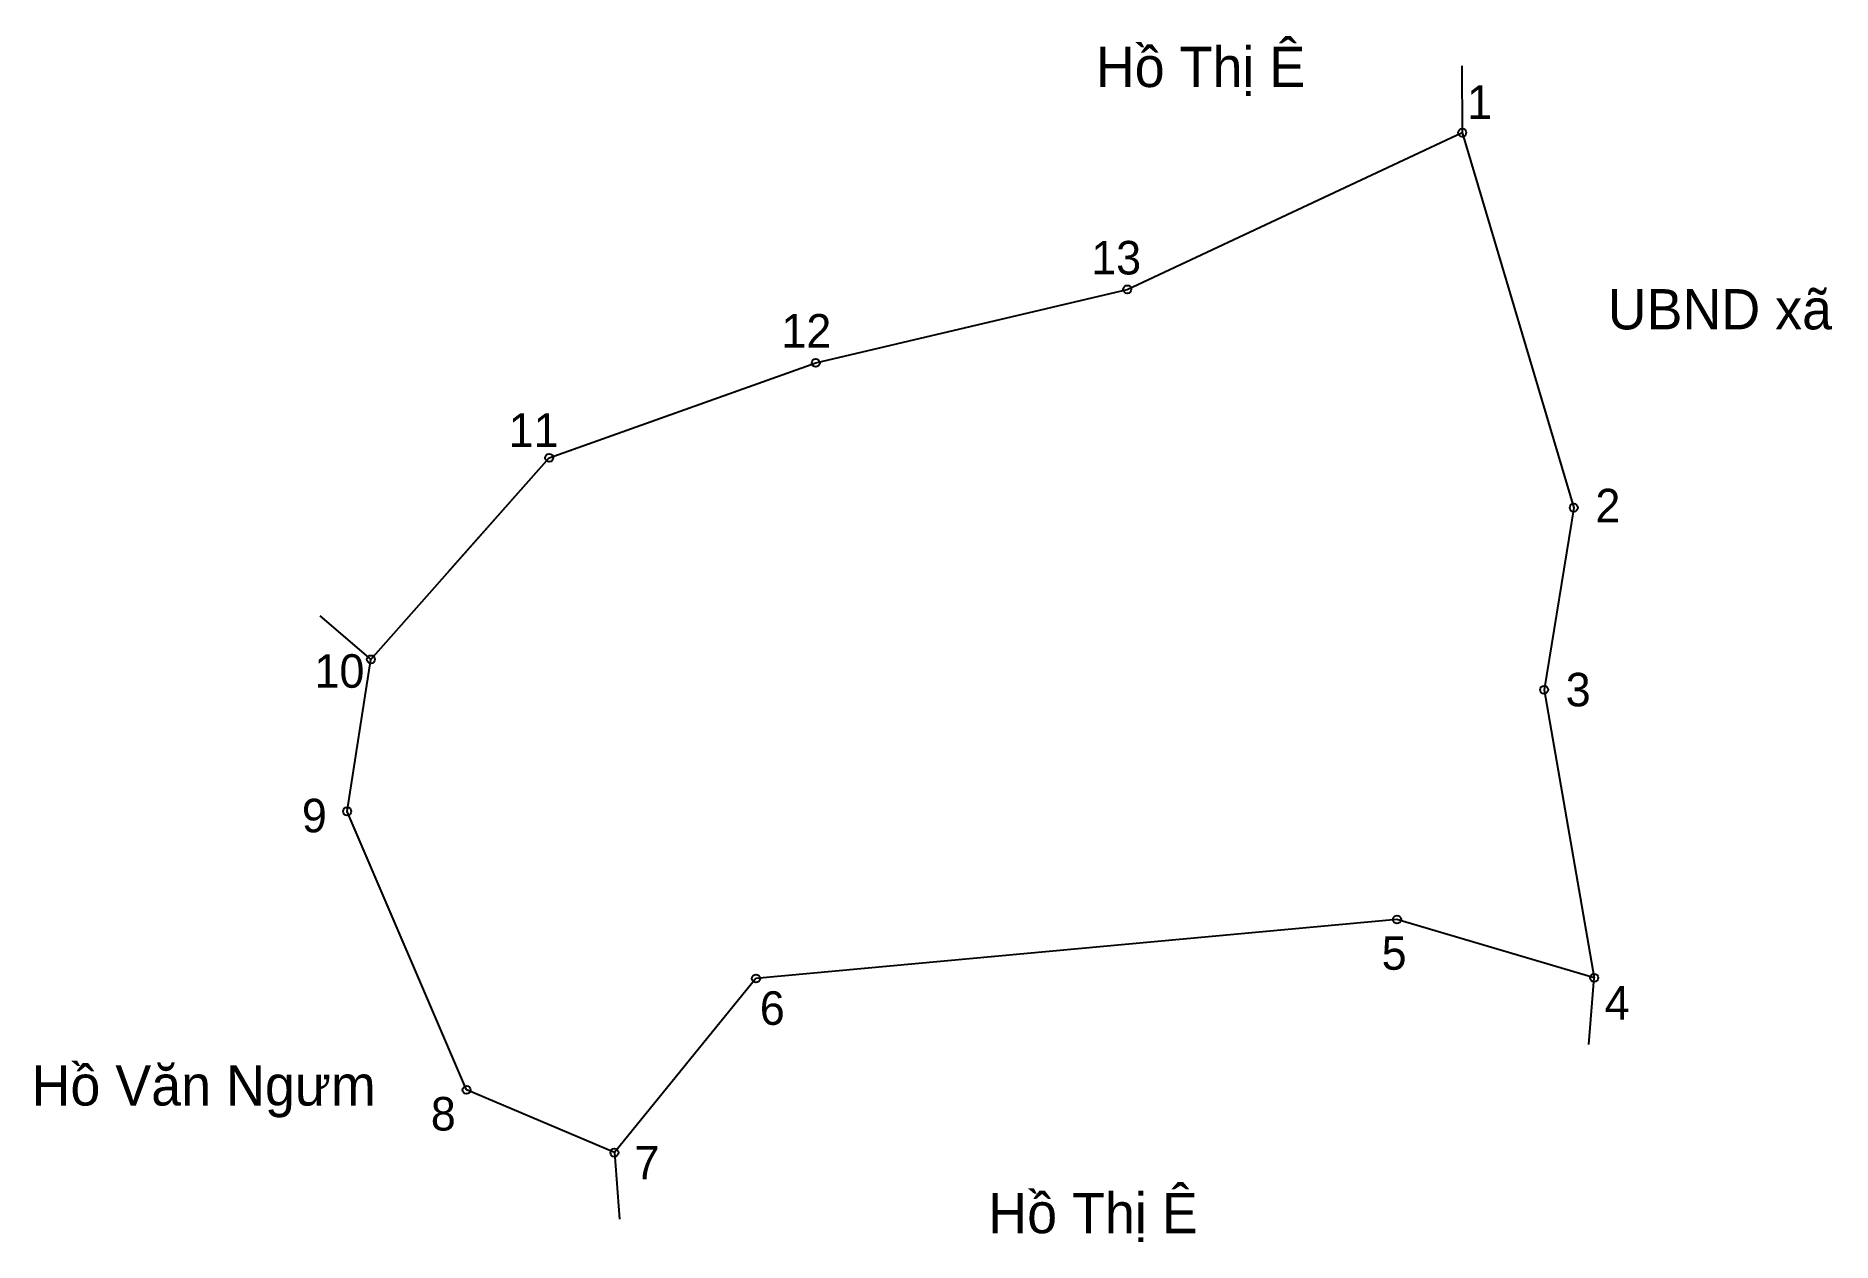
# Model space of a CAD drawing. Extents: x 547461 to 547625, y 1824630 to 1824740.
import ezdxf

# ---------------------------------------------------------------- set-up
doc = ezdxf.new("R2010")
doc.units = 0
for name, color, linetype in [('CanhThua', 7, 'Continuous'), ('MocDinhThua', 7, 'Continuous'), ('RauThua', 7, 'Continuous'), ('SoHieuDinhThua', 7, 'Continuous'), ('TenChuLanCan', 7, 'Continuous')]:
    doc.layers.add(name, color=color, linetype=linetype)

msp = doc.modelspace()

# ---------------------------------------------------------------- linework, layer by layer
at = {"layer": 'CanhThua'}
for p, q in [((547560.9, 1824716.75), (547591.46, 1824731.05)), ((547591.46, 1824731.05), (547601.64, 1824696.83)), ((547532.49, 1824710.04), (547560.9, 1824716.75)), ((547508.18, 1824701.38), (547532.49, 1824710.04)), ((547491.91, 1824682.99), (547508.18, 1824701.38)), ((547601.64, 1824696.83), (547598.93, 1824680.22)), ((547489.75, 1824669.12), (547491.91, 1824682.99)), ((547598.93, 1824680.22), (547603.5, 1824653.93)), ((547500.64, 1824643.7), (547489.75, 1824669.12)), ((547585.51, 1824659.25), (547527.04, 1824653.87)), ((547603.5, 1824653.93), (547585.51, 1824659.25)), ((547527.04, 1824653.87), (547514.13, 1824637.98)), ((547514.13, 1824637.98), (547500.64, 1824643.7))]:
    msp.add_line(p, q, dxfattribs=at)
at = {"layer": 'MocDinhThua'}
for centre in [(547591.46, 1824731.05), (547560.9, 1824716.75), (547532.49, 1824710.04), (547508.18, 1824701.38), (547601.64, 1824696.83), (547491.91, 1824682.99), (547598.93, 1824680.22), (547489.75, 1824669.12), (547585.51, 1824659.25), (547527.04, 1824653.87), (547603.5, 1824653.93), (547500.64, 1824643.7), (547514.13, 1824637.98)]:
    msp.add_circle(centre, 0.367, dxfattribs=at)
at = {"layer": 'RauThua'}
for p, q in [((547591.44, 1824737.15), (547591.46, 1824731.05)), ((547498.97, 1824690.97), (547508.18, 1824701.38)), ((547487.27, 1824686.96), (547491.91, 1824682.99)), ((547603, 1824647.84), (547603.5, 1824653.93)), ((547514.13, 1824637.98), (547514.59, 1824631.9))]:
    msp.add_line(p, q, dxfattribs=at)

# ---------------------------------------------------------------- texts
at = {"layer": 'SoHieuDinhThua'}
for s, p in [('1', (547591.91, 1824732.31)), ('13', (547557.62, 1824718.11)), ('12', (547529.36, 1824711.44)), ('11', (547504.48, 1824702.38)), ('2', (547603.61, 1824695.49)), ('10', (547486.77, 1824680.4)), ('3', (547600.9, 1824678.7)), ('9', (547485.62, 1824667.21)), ('5', (547584.11, 1824654.67)), ('4', (547604.45, 1824650.12)), ('6', (547527.39, 1824649.64)), ('8', (547497.38, 1824640)), ('7', (547515.96, 1824635.53))]:
    msp.add_text(s, height=3.06, dxfattribs=at).set_placement(p)
at = {"layer": 'TenChuLanCan'}
for s, height, p in [('Hồ Thị Ê', 3.672, (547558.04, 1824735.21)), ('UBND xã', 3.672, (547604.73, 1824713.1)), ('Hồ Văn Ngưm', 3.6719, (547460.96, 1824642.28)), ('Hồ Thị Ê', 3.672, (547548.23, 1824630.63))]:
    msp.add_text(s, height=height, dxfattribs=at).set_placement(p)

doc.saveas('drawing.dxf')
